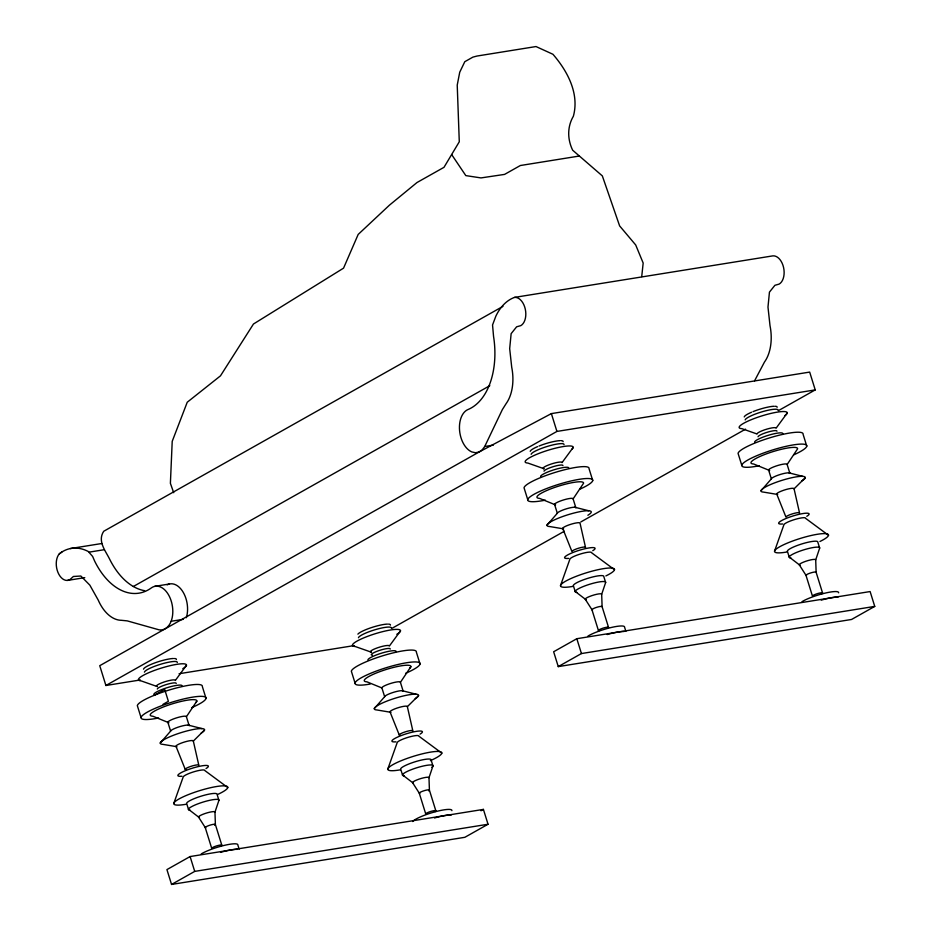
<?xml version="1.0" encoding="UTF-8"?>
<svg xmlns="http://www.w3.org/2000/svg" width="931" height="931" viewBox="0 0 931 931"><rect width="100%" height="100%" fill="white"/><g stroke="black" fill="none" stroke-linecap="round" stroke-linejoin="round"><path stroke-width="1.4" d="M641.727 276.588L643.17 263.042L635.71 244.981L619.627 225.907L602.334 175.901L572.67 150.217C567.351 139.266 567.188 126.849 573.38 116.212C579.559 93.542 567.456 71.07 552.944 54.277L536.012 46.55L476.975 56.046L472.89 57.128L464.802 61.69L459.739 72.187L457.226 85.117L459.286 141.78L443.994 167.324L417.007 182.523L389.437 205.169L358.179 234.437L343.551 268.151L253.465 324.011L220.472 375.845L187.236 402.239L172.212 441.352L170.396 483.329L173.69 492.708M221.857 845.325L215.387 824.54L214.968 812.135L218.936 800.334L217.086 794.387A15.955 2.793 -17.3 0 0 202.423 795.772A15.955 2.793 -17.3 0 0 186.607 803.348L188.458 809.283L198.489 816.976L205.227 827.519L211.698 848.304A5.318 0.931 -17.3 0 1 218.285 845.429A5.318 0.931 -17.3 0 1 221.078 846.046M435.883 810.924L429.412 790.14L428.993 777.734L432.962 765.922L431.111 759.987A15.955 2.793 -17.3 0 0 416.448 761.372A15.955 2.793 -17.3 0 0 400.633 768.936L402.483 774.883L412.514 782.575L419.253 793.119L425.723 813.903A5.318 0.931 -17.3 0 1 432.31 811.029A5.318 0.931 -17.3 0 1 435.103 811.634M598.994 630.787A5.318 0.931 -17.3 0 1 602.369 628.367A5.318 0.931 -17.3 0 1 608.571 627.482L602.101 606.698L601.682 594.292L605.65 582.492L603.8 576.545A15.955 2.793 -17.3 0 0 589.137 577.93A15.955 2.793 -17.3 0 0 573.321 585.506L575.172 591.441L585.203 599.133L591.941 609.689L598.412 630.462M822.597 593.082L816.126 572.297L815.707 559.892L819.676 548.08L817.825 542.145A15.955 2.793 -17.3 0 0 803.162 543.529A15.955 2.793 -17.3 0 0 787.347 551.105L789.197 557.041L799.229 564.733L805.967 575.277L812.437 596.061A5.318 0.931 -17.3 0 1 819.024 593.187A5.318 0.931 -17.3 0 1 821.817 593.792M173.794 803.406L183.174 777.013A11.37 1.99 -17.3 0 1 194.451 771.613A11.37 1.99 -17.3 0 1 204.913 770.624L227.792 787.556M387.82 769.006L397.2 742.601A11.37 1.99 -17.3 0 1 408.476 737.201A11.37 1.99 -17.3 0 1 418.938 736.223L441.818 753.144M560.509 585.576L569.888 559.17A11.37 1.99 -17.3 0 1 581.165 553.77A11.37 1.99 -17.3 0 1 591.627 552.781L614.507 569.714M774.534 551.164L783.914 524.758A11.37 1.99 -17.3 0 1 795.202 519.358A11.37 1.99 -17.3 0 1 805.652 518.381L828.532 535.302M140.348 679.956L105.901 685.495L99.745 665.688L478.988 452.059L482.153 449.929L484.725 446.496L502.368 409.582L506.161 403.565A38.427 23.962 80.9 0 0 511.713 367.21L509.676 348.625L511.142 333.647L516.612 326.816L520.813 325.629A14.628 9.124 80.9 0 0 525.27 309.069A14.628 9.124 80.9 0 0 514.529 297.396L514.424 297.443A61.76 38.508 80.9 0 0 495.886 316.098L492.546 324.966L493.546 336.335A69.15 43.117 80.9 0 1 467.99 409.535A22.111 13.79 80.9 0 0 459.577 430.529A22.111 13.79 80.9 0 0 471.784 451.919L475.462 452.734L478.988 452.059L551.373 413.608L809.679 372.086L815.23 389.903L778.491 410.606M754.587 380.791L764.467 362.054A38.427 23.962 80.9 0 0 770.018 325.687L767.982 307.102L769.448 292.125L774.918 285.293L779.119 284.106A14.628 9.124 80.9 0 0 783.588 267.546A14.628 9.124 80.9 0 0 772.846 255.874L514.529 297.396M171.141 621.268C169.337 626.191 164.845 630.822 159.201 629.868L127.256 620.884L121.414 620.302A38.427 23.962 80.9 0 1 98.244 600.123L89.83 585.134L80.857 576.021L73.398 576.475L69.825 579.676A14.628 9.124 80.9 0 1 57.92 572.332A14.628 9.124 80.9 0 1 59.27 553.852L61.946 551.955A61.76 38.508 80.9 0 1 88.27 551.501L92.623 556.435L94.625 561.044A69.15 43.117 80.9 0 0 151.346 587.903A22.111 13.79 80.9 0 1 168.383 594.56A22.111 13.79 80.9 0 1 171.141 621.268L183.221 619.336M195.813 702.556A24.392 4.283 -17.3 0 0 171.362 704.139A24.392 4.283 -17.3 0 0 152.905 716.242L168.907 722.77A9.706 1.699 -17.3 0 1 175.051 718.36A9.706 1.699 -17.3 0 1 186.398 716.754L196.837 701.101M374.309 708.572L384.643 696.702L381.861 687.8A9.706 1.699 -17.3 0 1 391.497 683.179A9.706 1.699 -17.3 0 1 400.423 682.342L410.862 666.701M573.112 498.911L583.551 483.259A24.392 4.283 -17.3 0 0 555.062 487.297A24.392 4.283 -17.3 0 0 539.619 498.399L555.621 504.939A9.706 1.699 -17.3 0 1 561.765 500.517A9.706 1.699 -17.3 0 1 573.112 498.911L575.882 507.814A9.706 1.699 -17.3 0 0 566.956 508.652A9.706 1.699 -17.3 0 0 557.332 513.26L546.997 525.131M787.137 464.499L797.576 448.858A24.392 4.283 -17.3 0 0 769.087 452.897A24.392 4.283 -17.3 0 0 753.645 463.999L769.646 470.527A9.706 1.699 -17.3 0 1 775.802 466.117A9.706 1.699 -17.3 0 1 787.137 464.499L789.907 473.414A9.706 1.699 -17.3 0 0 780.981 474.251A9.706 1.699 -17.3 0 0 771.357 478.86L761.023 490.73M186.468 665.304L175.319 680.48A9.915 1.734 -17.3 0 0 166.195 681.341A9.915 1.734 -17.3 0 0 156.361 686.042M400.493 630.904L389.344 646.079A9.915 1.734 -17.3 0 0 377.765 647.72A9.915 1.734 -17.3 0 0 371.481 652.235L355.2 646.51A25.149 4.411 -17.3 0 1 377.381 633.08A25.149 4.411 -17.3 0 1 396.827 634.29M573.182 447.462L562.033 462.637A9.915 1.734 -17.3 0 0 550.454 464.278A9.915 1.734 -17.3 0 0 544.17 468.793L527.889 463.068A25.149 4.411 -17.3 0 1 546.928 450.604A25.149 4.411 -17.3 0 1 572.134 448.963M787.207 413.061L776.058 428.237A9.915 1.734 -17.3 0 0 766.935 429.098A9.915 1.734 -17.3 0 0 757.101 433.799M160.283 742.973L170.617 731.103A9.706 1.699 -17.3 0 1 180.242 726.494A9.706 1.699 -17.3 0 1 189.168 725.656L186.398 716.754M185.211 769.309L175.947 746.185A9.089 1.594 -17.3 0 1 184.966 741.867A9.089 1.594 -17.3 0 1 193.334 741.076L204.541 729.974M415.179 698.692A23.159 4.061 -17.3 0 0 397.281 697.575A23.159 4.061 -17.3 0 0 376.857 709.957L390.973 712.32A9.089 1.594 -17.3 0 1 396.734 708.177A9.089 1.594 -17.3 0 1 407.359 706.676L418.566 695.573M801.894 480.85A23.159 4.061 -17.3 0 0 783.995 479.733A23.159 4.061 -17.3 0 0 763.571 492.115L777.688 494.477A9.089 1.594 -17.3 0 1 783.448 490.334A9.089 1.594 -17.3 0 1 794.073 488.833L805.28 477.731M59.363 553.782L61.946 551.955M502.973 306.357L103.725 531.264C97.371 540.876 105.145 550.279 109.393 558.67A69.15 43.117 80.9 0 0 144.631 590.696M133.342 586.495L489.811 385.69M105.901 685.495L556.924 431.425L815.23 389.903M153.987 695.469L164.694 689.44L168.383 701.311L163.041 704.325M392.091 628.274L564.384 531.217M580.851 521.93L745.556 429.156M190.099 856.555L166.928 869.601L171.548 884.45L464.86 837.306L488.03 824.249L483.41 809.4L190.099 856.555L194.719 871.393L171.548 884.45M576.813 638.713L553.642 651.758L558.263 666.608L851.574 619.464L874.744 606.407L870.124 591.557L576.813 638.713L581.444 653.55L558.263 666.608M480.966 810.773L483.41 809.4M579.385 156.024L520.348 165.52L504.579 174.4L480.99 177.914L465.814 175.61L451.64 154.546M484.725 446.496L493.337 445.111M70.302 548.568L101.875 543.495M89.306 552.106L104.063 549.732M67.544 580.409L84.768 577.639M154.697 586.367L169.454 583.993M179.089 673.73L354.164 645.59M581.444 653.55L874.744 606.407M194.719 871.393L488.03 824.249M176.948 746.72L162.832 744.358A23.159 4.061 -17.3 0 1 183.256 731.975A23.159 4.061 -17.3 0 1 201.154 733.093M788.836 472.832L802.743 476.358M574.811 507.232L588.718 510.758M402.122 690.674L416.029 694.2M188.097 725.074L202.004 728.601M756.833 433.916L741.914 428.667A25.149 4.411 -17.3 0 1 762.547 415.692A25.149 4.411 -17.3 0 1 785.008 415.482M157.455 686.636L141.175 680.91A25.149 4.411 -17.3 0 1 163.356 667.48A25.149 4.411 -17.3 0 1 182.802 668.691M381.605 687.823L366.93 681.841A24.392 4.283 -17.3 0 1 385.387 669.738A24.392 4.283 -17.3 0 1 409.838 668.155M776.687 493.93L785.95 517.066A7.122 1.245 -17.3 0 1 793.014 513.679A7.122 1.245 -17.3 0 1 799.566 513.062L794.073 488.833M562.661 528.342L571.925 551.466A7.122 1.245 -17.3 0 1 578.989 548.08A7.122 1.245 -17.3 0 1 585.541 547.475L580.048 523.234A9.089 1.594 -17.3 0 0 569.423 524.747A9.089 1.594 -17.3 0 0 563.662 528.878L549.546 526.515A23.159 4.061 -17.3 0 1 569.97 514.145A23.159 4.061 -17.3 0 1 587.868 515.262M389.973 711.773L399.236 734.908M806.77 446.158L803.081 434.277A34.016 5.97 -17.3 0 0 771.799 437.221A34.016 5.97 -17.3 0 0 738.062 453.374L741.763 465.244M768.587 469.957L771.357 478.86M592.744 480.559L589.044 468.677A34.016 5.97 -17.3 0 0 557.774 471.621A34.016 5.97 -17.3 0 0 524.037 487.774L527.737 499.656M625.876 631.358L624.585 627.215A20.75 3.643 -17.3 0 0 610.62 627.645A20.75 3.643 -17.3 0 0 587.961 636.071M551.373 413.608L556.924 431.425M554.55 504.358L557.332 513.26M420.056 663.989L416.355 652.119A34.016 5.97 -17.3 0 0 385.085 655.063A34.016 5.97 -17.3 0 0 351.348 671.216L355.048 683.086M400.423 682.342L403.193 691.256A9.706 1.699 -17.3 0 0 394.267 692.094A9.706 1.699 -17.3 0 0 384.643 696.702M206.03 698.401L202.33 686.519A34.016 5.97 -17.3 0 0 171.06 689.464A34.016 5.97 -17.3 0 0 137.323 705.617L141.023 717.487M239.162 849.2L237.871 845.057A20.75 3.643 -17.3 0 0 223.906 845.476A20.75 3.643 -17.3 0 0 201.247 853.913M167.836 722.2L170.617 731.103M407.359 706.676L412.852 730.905A7.122 1.245 -17.3 0 0 404.531 732.092A7.122 1.245 -17.3 0 0 400.016 735.327M193.334 741.076L198.827 765.305A7.122 1.245 -17.3 0 0 190.506 766.492A7.122 1.245 -17.3 0 0 185.991 769.739M167.173 584.866A22.111 13.79 80.9 0 1 183.256 592.384A22.111 13.79 80.9 0 1 186.316 617.73M744.253 416.937A17.2 3.014 -17.3 0 1 751.561 412.235M753.016 411.63A17.2 3.014 -17.3 0 1 774.138 406.253M775.244 406.265A17.2 3.014 -17.3 0 1 777.129 407.289M801.987 601.67A20.75 3.643 -17.3 0 1 824.645 593.233A20.75 3.643 -17.3 0 1 838.61 592.814M821.258 600.134A20.75 3.643 -17.3 0 1 838.051 597.108M782.68 523.978A15.955 2.793 -17.3 0 1 782.564 520.068A15.955 2.793 -17.3 0 1 803.081 513.528A15.955 2.793 -17.3 0 1 806.781 516.298M806.549 575.591A5.318 0.931 -17.3 0 1 809.923 573.182A5.318 0.931 -17.3 0 1 816.126 572.297M759.347 465.733A34.016 5.97 -17.3 0 1 747.942 459.961A34.016 5.97 -17.3 0 1 797.122 444.378A34.016 5.97 -17.3 0 1 793.712 454.852M800.183 565.245A8.623 1.513 -17.3 0 1 805.641 561.323A8.623 1.513 -17.3 0 1 815.707 559.892M745.184 419.916A17.2 3.014 -17.3 0 1 762.245 411.746A17.2 3.014 -17.3 0 1 778.048 410.257M790.943 557.983A15.955 2.793 -17.3 0 1 801.056 550.733A15.955 2.793 -17.3 0 1 819.676 548.08M758.032 436.767A9.915 1.734 -17.3 0 1 767.866 432.065A9.915 1.734 -17.3 0 1 776.978 431.204M754.61 442.027A14.756 2.584 -17.3 0 1 769.25 435.021A14.756 2.584 -17.3 0 1 782.82 433.741M787.137 551.955A28.256 4.958 -17.3 0 1 780.003 546.59A28.256 4.958 -17.3 0 1 819.676 533.94A28.256 4.958 -17.3 0 1 819.897 541.505M530.228 451.349A17.2 3.014 -17.3 0 1 537.536 446.636M538.991 446.042A17.2 3.014 -17.3 0 1 560.113 440.654M561.218 440.666A17.2 3.014 -17.3 0 1 563.104 441.69M607.233 634.535A20.75 3.643 -17.3 0 1 624.026 631.509M568.655 558.391A15.955 2.793 -17.3 0 1 568.538 554.469A15.955 2.793 -17.3 0 1 589.055 547.928A15.955 2.793 -17.3 0 1 592.756 550.698M592.523 610.003A5.318 0.931 -17.3 0 1 595.898 607.582A5.318 0.931 -17.3 0 1 602.101 606.698M545.322 500.145A34.016 5.97 -17.3 0 1 533.917 494.361A34.016 5.97 -17.3 0 1 583.097 478.79A34.016 5.97 -17.3 0 1 579.687 489.252M586.158 599.645A8.623 1.513 -17.3 0 1 591.616 595.724A8.623 1.513 -17.3 0 1 601.682 594.292M531.147 454.316A17.2 3.014 -17.3 0 1 548.219 446.147A17.2 3.014 -17.3 0 1 564.023 444.657M576.917 592.395A15.955 2.793 -17.3 0 1 587.019 585.134A15.955 2.793 -17.3 0 1 605.65 582.492M544.007 471.179A9.915 1.734 -17.3 0 1 553.84 466.466A9.915 1.734 -17.3 0 1 562.952 465.605M540.585 476.428A14.756 2.584 -17.3 0 1 555.225 469.422A14.756 2.584 -17.3 0 1 568.794 468.142M573.112 586.355A28.256 4.958 -17.3 0 1 565.978 580.991A28.256 4.958 -17.3 0 1 605.65 568.341A28.256 4.958 -17.3 0 1 605.872 575.917M143.514 669.191A17.2 3.014 -17.3 0 1 155.279 662.744A17.2 3.014 -17.3 0 1 173.399 658.496M174.493 658.508A17.2 3.014 -17.3 0 1 176.39 659.532M220.519 852.377A20.75 3.643 -17.3 0 1 237.312 849.351M181.941 776.233A15.955 2.793 -17.3 0 1 181.824 772.311A15.955 2.793 -17.3 0 1 202.341 765.771A15.955 2.793 -17.3 0 1 206.042 768.541M205.809 827.845A5.318 0.931 -17.3 0 1 210.499 825.006A5.318 0.931 -17.3 0 1 214.607 825.262M158.607 717.976A34.016 5.97 -17.3 0 1 147.54 712.017A34.016 5.97 -17.3 0 1 197.174 696.539A34.016 5.97 -17.3 0 1 191.577 707.7M199.443 817.488A8.623 1.513 -17.3 0 1 204.901 813.566A8.623 1.513 -17.3 0 1 214.968 812.135M144.433 672.159A17.2 3.014 -17.3 0 1 161.505 663.989A17.2 3.014 -17.3 0 1 177.309 662.5M190.203 810.238A15.955 2.793 -17.3 0 1 200.305 802.976A15.955 2.793 -17.3 0 1 218.936 800.334M157.292 689.021A9.915 1.734 -17.3 0 1 167.126 684.308A9.915 1.734 -17.3 0 1 176.238 683.447M153.871 694.27A14.756 2.584 -17.3 0 1 168.511 687.264A14.756 2.584 -17.3 0 1 182.08 685.984M186.398 804.198A28.256 4.958 -17.3 0 1 179.625 798.623A28.256 4.958 -17.3 0 1 219.809 786.078A28.256 4.958 -17.3 0 1 217.796 794.387M357.888 634.139A17.2 3.014 -17.3 0 1 370.678 627.855A17.2 3.014 -17.3 0 1 387.424 624.096M388.53 624.107A17.2 3.014 -17.3 0 1 390.415 625.132M412.666 821.526A20.75 3.643 -17.3 0 1 434.533 811.96A20.75 3.643 -17.3 0 1 451.896 810.657M434.544 817.977A20.75 3.643 -17.3 0 1 451.337 814.951M395.966 741.821A15.955 2.793 -17.3 0 1 395.85 737.911A15.955 2.793 -17.3 0 1 416.366 731.359A15.955 2.793 -17.3 0 1 420.067 734.14M419.834 793.433A5.318 0.931 -17.3 0 1 424.524 790.594A5.318 0.931 -17.3 0 1 428.632 790.85M372.4 655.203A9.915 1.734 -17.3 0 1 378.684 650.688A9.915 1.734 -17.3 0 1 390.264 649.047M370.224 684.041A34.016 5.97 -17.3 0 1 362.718 676.988A34.016 5.97 -17.3 0 1 411.828 662.081A34.016 5.97 -17.3 0 1 405.602 673.299M413.469 783.087A8.623 1.513 -17.3 0 1 418.927 779.166A8.623 1.513 -17.3 0 1 428.993 777.734M358.458 637.747A17.2 3.014 -17.3 0 1 375.53 629.589A17.2 3.014 -17.3 0 1 391.334 628.099M404.229 775.826A15.955 2.793 -17.3 0 1 416.983 767.703A15.955 2.793 -17.3 0 1 431.833 767.26M367.896 659.87A14.756 2.584 -17.3 0 1 382.536 652.864A14.756 2.584 -17.3 0 1 396.106 651.584M400.423 769.797A28.256 4.958 -17.3 0 1 394.034 764.025A28.256 4.958 -17.3 0 1 434.661 751.585A28.256 4.958 -17.3 0 1 430.39 760.627"/></g></svg>
